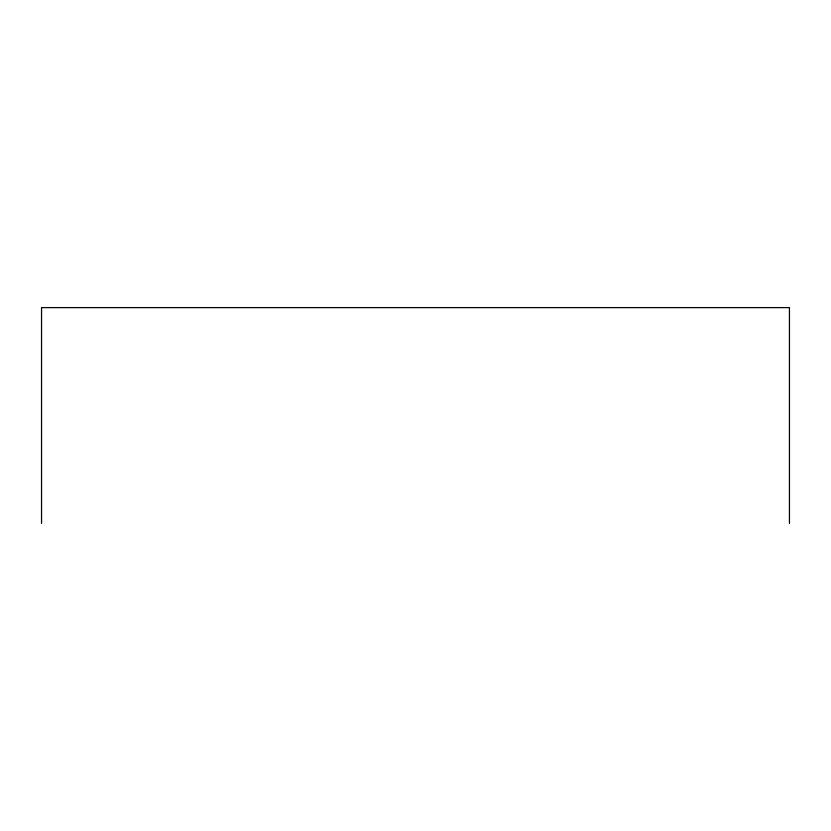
<?xml version="1.0" encoding="UTF-8"?>
<svg xmlns="http://www.w3.org/2000/svg" width="831" height="831" viewBox="0 0 831 831"><rect width="100%" height="100%" fill="white"/><g stroke="black" fill="none" stroke-linecap="round" stroke-linejoin="round"><path stroke-width="1.25" d="M789.45 523.385L789.45 307.615L41.55 307.615L41.55 523.385"/></g></svg>
